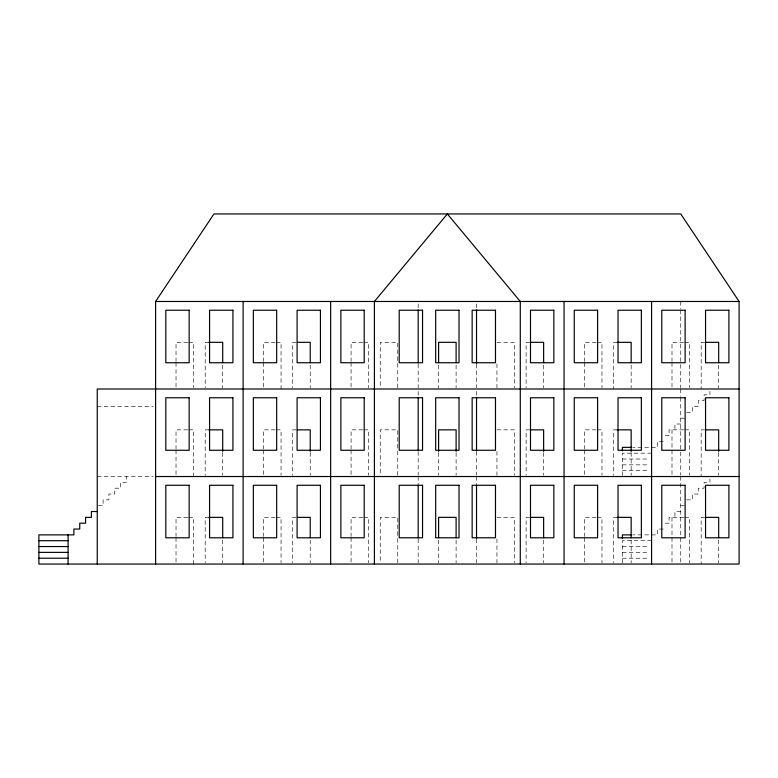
<?xml version="1.0" encoding="UTF-8"?>
<svg xmlns="http://www.w3.org/2000/svg" width="778" height="778" viewBox="0 0 778 778"><rect width="100%" height="100%" fill="white"/><g stroke="black" fill="none" stroke-linecap="round" stroke-linejoin="round"><path stroke-width="0.58" stroke-dasharray="3.89 2.92" d="M187.692 342.32L176.023 342.32L176.023 361.469M188.859 342.32L193.528 342.32L193.528 387.804M208.698 342.32L205.198 342.32L205.198 387.804M275.218 342.32L263.548 342.32L263.548 361.469M276.385 342.32L281.053 342.32L281.053 389M296.224 342.32L292.723 342.32L292.723 387.804M362.743 342.32L351.072 342.32L351.072 361.469M363.909 342.32L368.577 342.32L368.577 387.804M496.947 342.32L514.452 342.32L514.452 387.804M529.624 342.32L526.123 342.32L526.123 387.804M596.143 342.32L584.472 342.32L584.472 361.469M597.31 342.32L601.977 342.32L601.977 387.804M617.149 342.32L613.648 342.32L613.648 389M683.668 342.32L671.998 342.32L671.998 361.469M684.835 342.32L689.503 342.32L689.503 387.804M704.673 342.32L701.173 342.32L701.173 389M97.25 406.505L153.169 406.505M686.585 412.34L692.42 412.34L692.42 406.505L698.255 406.505L698.255 400.67L704.09 400.67L704.09 394.835L709.925 394.835L709.925 391.334M680.75 418.175L686.585 418.175M680.75 424.01L674.915 424.01L674.915 429.845M187.692 429.845L176.023 429.845L176.023 448.994M188.859 429.845L193.528 429.845L193.528 476.525M208.698 429.845L205.198 429.845L205.198 475.329M275.218 429.845L263.548 429.845L263.548 448.994M276.385 429.845L281.053 429.845L281.053 475.329M296.224 429.845L292.723 429.845L292.723 475.329M362.743 429.845L351.072 429.845L351.072 448.994M363.909 429.845L368.577 429.845L368.577 475.329M496.947 429.845L514.452 429.845L514.452 475.329M529.624 429.845L526.123 429.845L526.123 475.329M596.143 429.845L584.472 429.845L584.472 448.994M597.31 429.845L601.977 429.845L601.977 475.329M617.149 429.845L613.648 429.845L613.648 475.329M683.668 429.845L669.08 429.845L669.08 435.68L663.245 435.68M684.835 429.845L689.503 429.845L689.503 475.329M704.673 429.845L701.173 429.845L701.173 476.525M663.245 441.515L657.41 441.515L657.41 447.35L632.903 447.35M651.575 453.185L622.4 453.185L622.4 476.525M622.4 459.02L649.241 459.02M622.4 464.855L649.241 464.855M622.4 470.69L649.241 470.69M97.25 476.525L153.169 476.525M686.585 499.865L692.42 499.865L692.42 494.03L698.255 494.03L698.255 488.195L704.09 488.195L704.09 482.36L709.925 482.36L709.925 478.859M98.417 505.7L103.085 505.7L103.085 499.865L108.92 499.865L108.92 494.03L114.755 494.03L114.755 488.195L120.59 488.195L120.59 482.36L126.425 482.36L126.425 476.525M680.75 505.7L686.585 505.7M680.75 511.535L674.915 511.535L674.915 517.37M187.692 517.37L176.023 517.37L176.023 536.519M188.859 517.37L193.528 517.37L193.528 564.05M208.698 517.37L205.198 517.37L205.198 562.854M275.218 517.37L263.548 517.37L263.548 536.519M276.385 517.37L281.053 517.37L281.053 562.854M296.224 517.37L292.723 517.37L292.723 562.854M362.743 517.37L351.072 517.37L351.072 536.519M363.909 517.37L368.577 517.37L368.577 562.854M496.947 517.37L514.452 517.37L514.452 562.854M529.624 517.37L526.123 517.37L526.123 562.854M596.143 517.37L584.472 517.37L584.472 536.519M597.31 517.37L601.977 517.37L601.977 562.854M617.149 517.37L613.648 517.37L613.648 562.854M683.668 517.37L669.08 517.37L669.08 523.205L663.245 523.205M684.835 517.37L689.503 517.37L689.503 562.854M704.673 517.37L701.173 517.37L701.173 564.05M663.245 529.04L657.41 529.04L657.41 534.875L632.903 534.875M651.575 540.71L622.4 540.71L622.4 564.05M622.4 546.545L649.241 546.545M622.4 552.38L649.241 552.38M622.4 558.215L649.241 558.215M718.678 365.057L718.678 387.804M718.678 452.582L718.678 475.329M718.678 540.107L718.678 562.854M680.75 301.475L680.75 308.769M680.75 309.984L680.75 387.784M680.75 389L680.75 396.294M680.75 397.509L680.75 475.329M680.75 476.525L680.75 564.05M671.998 362.665L671.998 387.804M671.998 429.845L671.998 448.994M671.998 450.19L671.998 475.329M671.998 517.37L671.998 536.519M671.998 537.715L671.998 562.854M631.153 365.057L631.153 387.804M631.153 452.582L631.153 475.329M631.153 540.107L631.153 562.854M584.472 362.665L584.472 387.804M584.472 450.19L584.472 475.329M584.472 537.715L584.472 562.854M543.628 365.057L543.628 387.804M543.628 452.582L543.628 475.329M543.628 540.107L543.628 562.854M496.947 363.861L496.947 387.804M496.947 451.386L496.947 475.329M496.947 538.911L496.947 562.854M476.525 303.887L476.525 308.769M476.525 364.085L476.525 387.833M476.525 391.412L476.525 396.294M476.525 451.61L476.525 475.358M476.525 476.525L476.525 483.819M476.525 539.135L476.525 562.883M456.103 365.057L456.103 387.804M456.103 452.582L456.103 475.329M456.103 540.107L456.103 562.854M438.598 365.057L438.598 387.804M438.598 452.582L438.598 475.329M438.598 540.107L438.598 562.854M418.175 303.887L418.175 308.769M418.175 364.085L418.175 387.833M418.175 391.412L418.175 396.294M418.175 451.61L418.175 475.358M418.175 476.525L418.175 483.819M418.175 539.135L418.175 562.883M397.752 387.804L397.752 342.32L380.248 342.32L380.248 387.804M397.752 475.329L397.752 429.845L380.248 429.845L380.248 475.329M397.752 562.854L397.752 517.37L380.248 517.37L380.248 562.854M351.072 362.665L351.072 387.804M351.072 450.19L351.072 475.329M351.072 537.715L351.072 562.854M310.228 365.057L310.228 387.804M310.228 452.582L310.228 475.329M310.228 540.107L310.228 562.854M263.548 362.665L263.548 387.804M263.548 450.19L263.548 475.329M263.548 537.715L263.548 562.854M222.703 365.057L222.703 387.804M222.703 452.582L222.703 475.329M222.703 540.107L222.703 562.854M176.023 362.665L176.023 387.804M176.023 450.19L176.023 475.329M176.023 537.715L176.023 562.854"/><path stroke-width="1.17" d="M155.6 564.05L155.6 301.475L213.95 213.95L680.75 213.95L739.1 301.475L739.1 564.05L38.9 564.05L38.9 534.875L73.91 534.875L73.91 529.04L79.745 529.04L79.745 523.205L85.58 523.205L85.58 517.37L91.415 517.37L91.415 511.535L97.25 511.535M155.6 301.475L739.1 301.475M208.698 342.32L222.703 342.32L222.703 362.665M297.391 342.32L310.228 342.32L310.228 362.665M530.79 342.32L543.628 342.32L543.628 362.665M617.149 342.32L631.153 342.32L631.153 362.665M705.841 342.32L718.678 342.32L718.678 362.665M739.1 389L97.25 389L97.25 564.05M208.698 429.845L222.703 429.845L222.703 451.386M297.391 429.845L310.228 429.845L310.228 451.386M530.79 429.845L543.628 429.845L543.628 451.386M617.149 429.845L631.153 429.845L631.153 451.386M705.841 429.845L718.678 429.845L718.678 451.386M631.736 447.35L622.4 447.35L622.4 450.851M155.6 476.525L739.1 476.525M208.698 517.37L222.703 517.37L222.703 537.715M297.391 517.37L310.228 517.37L310.228 537.715M530.79 517.37L543.628 517.37L543.628 537.715M617.149 517.37L631.153 517.37L631.153 537.715M705.841 517.37L718.678 517.37L718.678 537.715M631.736 534.875L622.4 534.875L622.4 538.376M38.9 540.71L68.075 540.71M38.9 546.545L68.075 546.545M38.9 552.38L68.075 552.38M38.9 558.215L68.075 558.215M651.575 301.475L651.575 564.05M564.05 301.475L564.05 564.05M520.288 564.05L520.288 301.475L447.35 213.95L374.413 301.475L374.413 564.05M476.525 309.984L476.525 363.472M476.525 397.509L476.525 450.997M476.525 485.034L476.525 538.522M456.103 362.665L456.103 342.32L438.598 342.32L438.598 362.665M456.103 451.386L456.103 429.845L438.598 429.845L438.598 451.386M456.103 537.715L456.103 517.37L438.598 517.37L438.598 537.715M418.175 309.907L418.175 362.879M418.175 397.432L418.175 450.404M418.175 484.957L418.175 537.929M330.65 301.475L330.65 564.05M243.125 301.475L243.125 564.05M68.075 534.875L68.075 564.05M189.151 310.228L165.811 310.228L165.811 362.743L189.151 362.743L189.151 310.228M232.914 310.228L209.574 310.228L209.574 362.743L232.914 362.743L232.914 310.228M276.676 310.228L253.336 310.228L253.336 362.743L276.676 362.743L276.676 310.228M320.439 310.228L297.099 310.228L297.099 362.743L320.439 362.743L320.439 310.228M364.201 310.228L340.861 310.228L340.861 362.743L364.201 362.743L364.201 310.228M422.551 310.228L399.211 310.228L399.211 362.743L422.551 362.743L422.551 310.228M459.02 310.228L435.68 310.228L435.68 362.743L459.02 362.743L459.02 310.228M495.489 310.228L472.149 310.228L472.149 362.743L495.489 362.743L495.489 310.228M553.839 310.228L530.499 310.228L530.499 362.743L553.839 362.743L553.839 310.228M597.601 310.228L574.261 310.228L574.261 362.743L597.601 362.743L597.601 310.228M641.364 310.228L618.024 310.228L618.024 362.743L641.364 362.743L641.364 310.228M685.126 310.228L661.786 310.228L661.786 362.743L685.126 362.743L685.126 310.228M728.889 310.228L705.549 310.228L705.549 362.743L728.889 362.743L728.889 310.228M189.151 397.752L165.811 397.752L165.811 450.268L189.151 450.268L189.151 397.752M232.914 397.752L209.574 397.752L209.574 450.268L232.914 450.268L232.914 397.752M276.676 397.752L253.336 397.752L253.336 450.268L276.676 450.268L276.676 397.752M320.439 397.752L297.099 397.752L297.099 450.268L320.439 450.268L320.439 397.752M364.201 397.752L340.861 397.752L340.861 450.268L364.201 450.268L364.201 397.752M422.551 397.752L399.211 397.752L399.211 450.268L422.551 450.268L422.551 397.752M459.02 397.752L435.68 397.752L435.68 450.268L459.02 450.268L459.02 397.752M495.489 397.752L472.149 397.752L472.149 450.268L495.489 450.268L495.489 397.752M553.839 397.752L530.499 397.752L530.499 450.268L553.839 450.268L553.839 397.752M597.601 397.752L574.261 397.752L574.261 450.268L597.601 450.268L597.601 397.752M641.364 397.752L618.024 397.752L618.024 450.268L641.364 450.268L641.364 397.752M685.126 397.752L661.786 397.752L661.786 450.268L685.126 450.268L685.126 397.752M728.889 397.752L705.549 397.752L705.549 450.268L728.889 450.268L728.889 397.752M189.151 485.278L165.811 485.278L165.811 537.793L189.151 537.793L189.151 485.278M232.914 485.278L209.574 485.278L209.574 537.793L232.914 537.793L232.914 485.278M276.676 485.278L253.336 485.278L253.336 537.793L276.676 537.793L276.676 485.278M320.439 485.278L297.099 485.278L297.099 537.793L320.439 537.793L320.439 485.278M364.201 485.278L340.861 485.278L340.861 537.793L364.201 537.793L364.201 485.278M422.551 485.278L399.211 485.278L399.211 537.793L422.551 537.793L422.551 485.278M459.02 485.278L435.68 485.278L435.68 537.793L459.02 537.793L459.02 485.278M495.489 485.278L472.149 485.278L472.149 537.793L495.489 537.793L495.489 485.278M553.839 485.278L530.499 485.278L530.499 537.793L553.839 537.793L553.839 485.278M597.601 485.278L574.261 485.278L574.261 537.793L597.601 537.793L597.601 485.278M641.364 485.278L618.024 485.278L618.024 537.793L641.364 537.793L641.364 485.278M685.126 485.278L661.786 485.278L661.786 537.793L685.126 537.793L685.126 485.278M728.889 485.278L705.549 485.278L705.549 537.793L728.889 537.793L728.889 485.278"/></g></svg>
